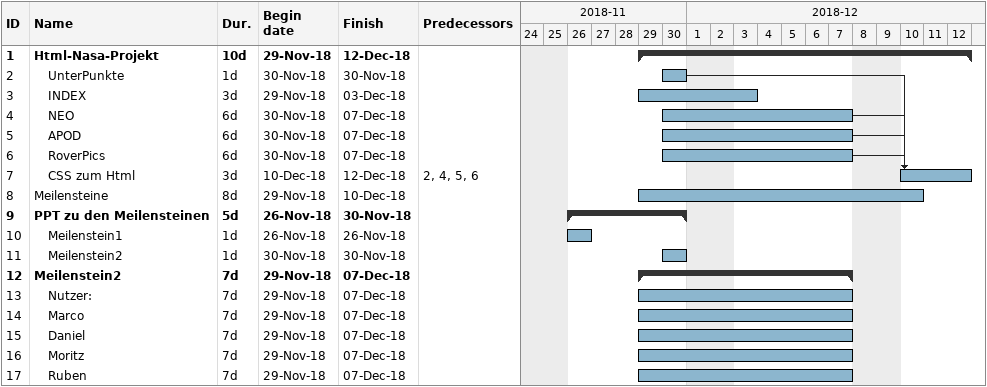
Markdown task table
| ID | Level | Task | Duration | Start | Finish | Predecessors |
|---|---|---|---|---|---|---|
| 1 | 1 | **Html-Nasa-Projekt** | 10d | 2018-11-29 | 2018-12-12 |  |
| 2 | 2 | UnterPunkte | 1d | 2018-11-30 | 2018-11-30 |  |
| 3 | 2 | INDEX | 3d | 2018-11-29 | 2018-12-03 |  |
| 4 | 2 | NEO | 6d | 2018-11-30 | 2018-12-07 |  |
| 5 | 2 | APOD | 6d | 2018-11-30 | 2018-12-07 |  |
| 6 | 2 | RoverPics | 6d | 2018-11-30 | 2018-12-07 |  |
| 7 | 2 | CSS zum Html | 3d | 2018-12-10 | 2018-12-12 | 2, 4, 5, 6 |
| 8 | 1 | Meilensteine | 8d | 2018-11-29 | 2018-12-10 |  |
| 9 | 1 | **PPT zu den Meilensteinen** | 5d | 2018-11-26 | 2018-11-30 |  |
| 10 | 2 | Meilenstein1 | 1d | 2018-11-26 | 2018-11-26 |  |
| 11 | 2 | Meilenstein2 | 1d | 2018-11-30 | 2018-11-30 |  |
| 12 | 1 | **Meilenstein2** | 7d | 2018-11-29 | 2018-12-07 |  |
| 13 | 2 | Nutzer: | 7d | 2018-11-29 | 2018-12-07 |  |
| 14 | 2 | Marco | 7d | 2018-11-29 | 2018-12-07 |  |
| 15 | 2 | Daniel | 7d | 2018-11-29 | 2018-12-07 |  |
| 16 | 2 | Moritz | 7d | 2018-11-29 | 2018-12-07 |  |
| 17 | 2 | Ruben | 7d | 2018-11-29 | 2018-12-07 |  |
